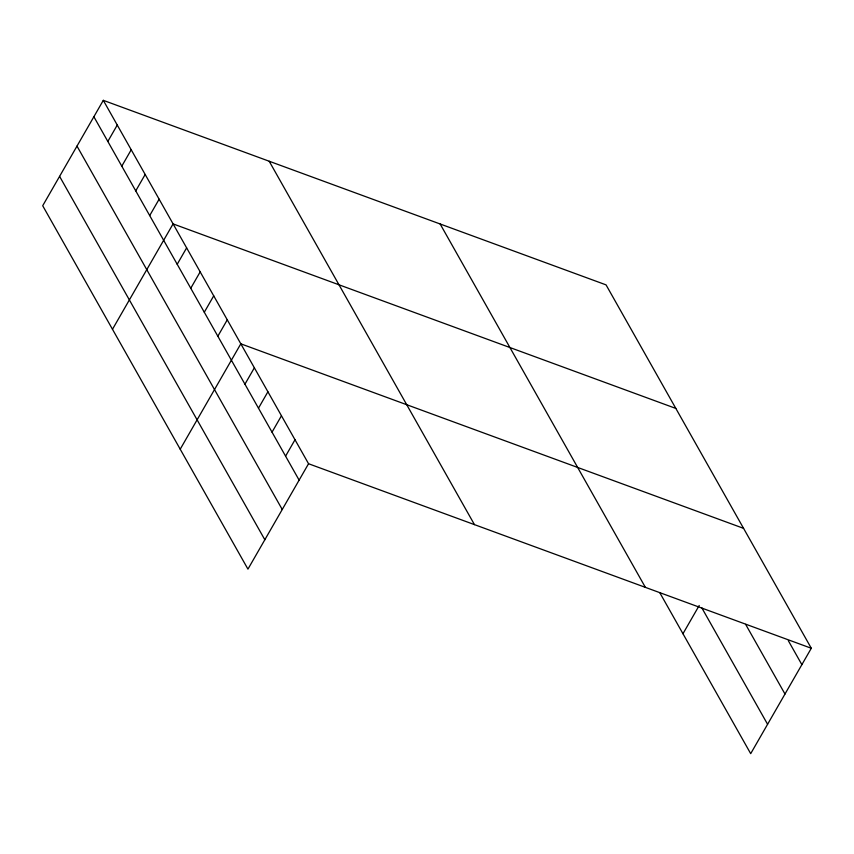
<?xml version="1.0" encoding="UTF-8"?>
<svg xmlns="http://www.w3.org/2000/svg" width="854" height="854" viewBox="0 0 854 854"><rect width="100%" height="100%" fill="white"/><g stroke="black" fill="none" stroke-linecap="round" stroke-linejoin="round"><path stroke-width="1.28" d="M103.302 100.345L42.7 205.739L247.948 569.127L308.55 463.733L103.302 100.345L606.052 284.873L811.3 648.261L750.698 753.655L659.747 592.623M107.828 141.454L117.254 125.058M121.791 166.167L131.217 149.77M135.743 190.88L145.169 174.483M149.696 215.582L159.132 199.195M112.482 329.292L173.084 223.897L675.834 408.425M177.205 264.281L186.631 247.884M190.752 288.268L200.178 271.871M204.298 312.244L213.724 295.847M217.845 336.23L227.271 319.834M180.215 449.204L240.817 343.82L743.567 528.348M244.938 384.193L254.364 367.807M258.484 408.18L267.91 391.783M272.031 432.167L281.457 415.77M285.578 456.153L295.004 439.757M682.965 633.732L699.202 605.497M308.55 463.733L811.3 648.261M788.327 640.681L801.874 664.658M745.638 624.359L784.986 694.024M701.785 607.792L767.586 724.288M440.141 223.983L645.389 587.371M269.202 161.246L474.461 524.634M93.876 116.742L299.124 480.129M76.988 146.109L282.236 509.496M59.588 176.372L264.836 539.76"/></g></svg>
